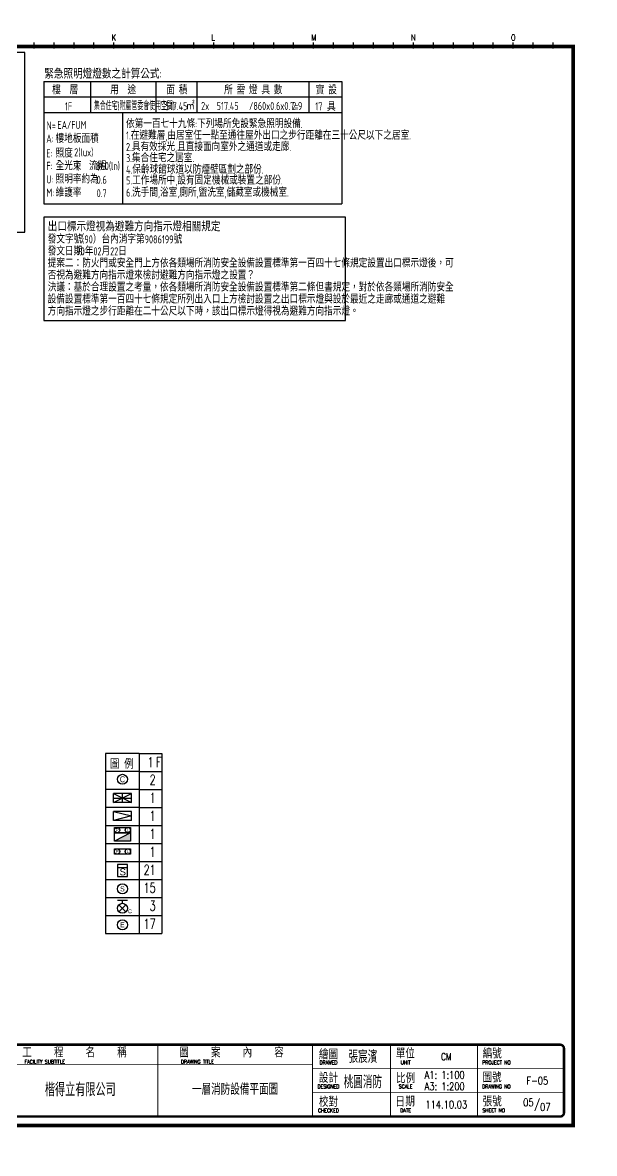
# Model space of a CAD drawing. Header units: millimetres. Extents: x 2561 to 10562, y 3076 to 8728.
# Drawn here: x 7702 to 10562, y 3076 to 8728 of the extents above; entities that cross this region are included whole.
import ezdxf
from ezdxf.enums import TextEntityAlignment as Align

# ---------------------------------------------------------------- set-up
doc = ezdxf.new("R2010")
doc.units = ezdxf.units.MM
for name, color, linetype in [('0_圖框', 7, 'Continuous'), ('1_偵煙探測器', 2, 'Continuous'), ('1_室內消防栓箱', 1, 'Continuous'), ('1_廣播主機', 6, 'Continuous'), ('1_揚聲器', 6, 'Continuous'), ('1_滅火器', 1, 'Continuous'), ('1_火警受信主機', 1, 'Continuous'), ('1_火警綜合盤', 1, 'Continuous'), ('1_緊急出口燈', 1, 'Continuous'), ('1_緊急照明燈', 2, 'Continuous'), ('3_數量表', 7, 'Continuous'), ('3_消防設置標準', 7, 'Continuous'), ('3_解釋令', 7, 'Continuous'), ('3_計算', 7, 'Continuous')]:
    doc.layers.add(name, color=color, linetype=linetype)
doc.styles.add('CHINA', font='SIMPLEX.SHX', dxfattribs={"width": 0.7, "bigfont": 'CHINESET.SHX'})
doc.styles.add('DAYUM', font='romand.shx', dxfattribs={"bigfont": 'dayum.shx'})
doc.styles.add('DAYUX', font='TXT', dxfattribs={"width": 0.7, "bigfont": 'DAYUM.SHX'})
doc.styles.add('isocp', font='isocp.shx', dxfattribs={"width": 0.8, "bigfont": 'chineset.shx'})
doc.styles.add('OLI', font='COMPLEX', dxfattribs={"bigfont": 'OLI'})
doc.styles.add('ROMAND', font='ROMAND', dxfattribs={"width": 0.8})
doc.styles.add('ROMANS', font='romans', dxfattribs={"width": 0.62, "height": 40})
doc.styles.get("Standard").update_dxf_attribs({"font": 'arial.ttf'})
doc.styles.add('明體', font='romand.shx', dxfattribs={"width": 0.8, "bigfont": 'dayusp.shx'})

# ---------------------------------------------------------------- blocks, each defined once
blk = doc.blocks.new('圖框')
at = {"layer": '0_圖框', "color": 7}
for p, q in [((-2801.7, 5521.4), (-2801.7, 5551.3)), ((-2701.8, 5521.4), (-2701.8, 5551.3)), ((-2602, 5521.4), (-2602, 5551.3)), ((-2502.1, 5521.4), (-2502.1, 5551.3)), ((-2302.4, 5521.4), (-2302.4, 5551.3)), ((-2202.5, 5521.4), (-2202.5, 5551.3)), ((-2102.7, 5521.4), (-2102.7, 5551.3)), ((-2002.8, 5521.4), (-2002.8, 5551.3)), ((-1803.1, 5521.4), (-1803.1, 5551.3)), ((-1703.3, 5521.4), (-1703.3, 5551.3)), ((-1603.4, 5521.4), (-1603.4, 5551.3)), ((-1503.5, 5521.4), (-1503.5, 5551.3)), ((-1303.8, 5521.4), (-1303.8, 5551.3)), ((-1204, 5521.4), (-1204, 5551.3)), ((-1104.1, 5521.4), (-1104.1, 5551.3)), ((-1004.2, 5521.4), (-1004.2, 5551.3)), ((-804.5, 5521.4), (-804.5, 5551.3)), ((-704.7, 5521.4), (-704.7, 5551.3)), ((-604.8, 5521.4), (-604.8, 5551.3)), ((-505, 5521.4), (-505, 5551.3)), ((-305.2, 5521.4), (-305.2, 5551.3)), ((-205.4, 5521.4), (-205.4, 5551.3))]:
    blk.add_line(p, q, dxfattribs=at)
at = {"layer": '0_圖框', "color": 3}
for p, q in [((-2402.3, 5521.4), (-2402.3, 5551.3)), ((-1903, 5521.4), (-1903, 5551.3)), ((-1403.7, 5521.4), (-1403.7, 5551.3)), ((-904.4, 5521.4), (-904.4, 5551.3)), ((-405.1, 5521.4), (-405.1, 5551.3))]:
    blk.add_line(p, q, dxfattribs=at)
at = {"layer": '0_圖框', "color": 7, "const_width": 0.999}
blk.add_lwpolyline([(-8000, 5650.4), (0, 5650.4), (0, 0), (-8000, 0)], close=True, dxfattribs=at)
at = {"layer": '0_圖框', "color": 10}
for points, const_width in [([(-4000, 5531.8), (-105.5, 5531.8), (-105.5, 139.4), (-7894.5, 139.4), (-7894.5, 5531.8), (-4000, 5531.8)], 18), ([(-2183.5, 542.8), (-2183.5, 183.3)], 4.99), ([(-1409.6, 542.8), (-1409.6, 183.3)], 4.99), ([(-1019.2, 542.8), (-1019.2, 183.3)], 4.99), ([(-584.8, 542.4), (-584.8, 183.3)], 4.99), ([(-1408.7, 442.9), (-2957.4, 442.9)], 3), ([(-1019.2, 422.9), (-1409.6, 422.9)], 3), ([(-150.5, 422.8), (-1019.2, 422.8)], 3), ([(-1019.2, 303.1), (-1409.6, 303.1)], 3), ([(-150.5, 303.3), (-1019.2, 303.3)], 3)]:
    blk.add_lwpolyline(points, dxfattribs=dict(at, const_width=const_width))
at = {"layer": '0_圖框', "color": 10, "const_width": 12}
blk.add_lwpolyline([(-1825.2, 542.8), (-171.4, 542.8, -0.414214), (-151.4, 522.8), (-151.4, 203.3, -0.414214), (-171.4, 183.3), (-3926, 183.3, -0.414214), (-3946, 203.3), (-3946, 522.8, -0.414214), (-3926, 542.8), (-1825.2, 542.8)], format="xyb", dxfattribs=at)
at = {"layer": '0_圖框', "color": 3, "text_generation_flag": 6}
for s, height, style, width, p in [('K', 30, 'ROMAND', 0.8, (-2413.8, 5560.7)), ('L', 30, 'ROMAND', 0.8, (-1914.5, 5560.7)), ('M', 30, 'ROMAND', 0.8, (-1415.2, 5560.7)), ('N', 30, 'ROMAND', 0.8, (-915.9, 5560.7)), ('O', 30, 'ROMAND', 0.8, (-416.6, 5560.7)), ('工   程   名   稱', 47.562, 'DAYUX', 0.8, (-2860.6, 479.2)), ('圖   案   內   容', 47.562, 'DAYUX', 0.8, (-2074.9, 479.2)), ('單位', 47.56, 'DAYUX', 0.8, (-992.5, 474.1)), ('編號', 47.56, 'DAYUX', 0.8, (-558.1, 474.1)), ('圖號', 47.56, 'DAYUX', 0.8, (-559.1, 354.5)), ('\u3000期', 47.56, 'DAYUX', 0.8, (-992.5, 234.3)), ('張號', 47.56, 'DAYUX', 0.8, (-558.1, 234.3)), ('日', 47.6, 'DAYUX', 0.9, (-995.6, 233.1))]:
    blk.add_text(s, height=height, rotation=180, dxfattribs=dict(at, style=style, width=width)).set_placement(p)
at = {"layer": '0_圖框', "color": 3, "text_generation_flag": 6, "width": 0.8}
for s, height, style, p in [('繪圖', 47.56, 'DAYUX', (-1329.5, 498)), ('FACILITY SUBTITLE', 19.025, 'ROMANS', (-2748.1, 457.5)), ('DRAWING TITLE', 19.025, 'ROMANS', (-1984.8, 457.5)), ('DRAWED', 19.02, 'ROMANS', (-1329.5, 453.6)), ('UNIT', 19.02, 'ROMANS', (-943.4, 453.6)), ('PROJECT NO', 19.02, 'ROMANS', (-489, 453.6)), ('設計', 47.56, 'DAYUX', (-1329.5, 380.3)), ('比例', 47.56, 'DAYUX', (-943.4, 378.5)), ('DESIGNED', 19.02, 'ROMANS', (-1329.5, 333.8)), ('SCALE', 19.02, 'ROMANS', (-943.4, 334)), ('DRAWING NO', 19.02, 'ROMANS', (-489.3, 334)), ('校對', 47.56, 'DAYUX', (-1329.5, 260.5)), ('CHECKED', 19.02, 'ROMANS', (-1329.5, 214)), ('DATE', 19.02, 'ROMANS', (-943.4, 214.5)), ('SHEET NO', 19.02, 'ROMANS', (-503, 214.5))]:
    blk.add_text(s, height=height, rotation=180, dxfattribs=dict(at, style=style)).set_placement(p, align=Align.MIDDLE)
at = {"layer": '0_圖框', "color": 41, "style": 'OLI', "width": 0.8}
for s, p in [('張宸濱', (-1157.2, 485.9)), ('桃圓消防', (-1157.2, 360))]:
    blk.add_text(s, height=62.99, dxfattribs=at).set_placement(p, align=Align.MIDDLE)
at = {"layer": '0_圖框', "color": 130, "linetype": 'Continuous', "style": '明體', "width": 0.8}
blk.add_text('CM', height=34.24, dxfattribs=at).set_placement((-740.1, 482.8), align=Align.MIDDLE)
at = {"layer": '0_圖框', "color": 130, "width": 0.8}
for s, height, style, p in [('楷得立有限公司', 66.59, 'DAYUM', (-2570.5, 322.1)), ('114.10.03', 38.05, '明體', (-740.1, 243.3)), ('/', 39.9, '明體', (-285.7, 243.3)), ('07', 38.05, '明體', (-245.2, 231.1))]:
    blk.add_text(s, height=height, dxfattribs=dict(at, style=style)).set_placement(p, align=Align.MIDDLE)
blk = doc.blocks.new('滅火器')
at = {"layer": '1_滅火器', "linetype": 'ByBlock'}
blk.add_circle((0, 0), 25, dxfattribs=at)
at = {"layer": '1_滅火器', "linetype": 'ByBlock', "width": 0.8}
blk.add_text('C', height=30, dxfattribs=at).set_placement((0, 0), align=Align.MIDDLE_CENTER)
blk = doc.blocks.new('火警綜合盤')
at = {"layer": '1_火警綜合盤'}
blk.add_lwpolyline([(0, 26.7), (80, 26.7), (80, 0), (0, 0)], close=True, dxfattribs=at)
for centre in [(13.3, 13.3), (66.7, 13.3)]:
    blk.add_circle(centre, 13.3, dxfattribs=at)
at = {"layer": '1_火警綜合盤', "width": 0.8}
for s, p in [('P', (13.4, 13.3)), ('L', (66.7, 13.3))]:
    blk.add_text(s, height=16, dxfattribs=at).set_placement(p, align=Align.MIDDLE_CENTER)
blk = doc.blocks.new('偵煙探測器一種')
at = {"layer": '1_偵煙探測器'}
blk.add_line((0, 44.5), (50, 44.5), dxfattribs=at)
blk.add_lwpolyline([(0, 0), (50, 0), (50, 59.7), (0, 59.7)], close=True, dxfattribs=at)
blk.add_text('S', height=34.7, dxfattribs=at).set_placement((26.6, 22.5), align=Align.MIDDLE)
blk = doc.blocks.new('火警受信主機')
at = {"layer": '1_火警受信主機', "linetype": 'ByBlock'}
for p, q in [((0, 0), (90, 45)), ((0, 45), (90, 0)), ((90, 45), (0, 45)), ((0, 0), (0, 45)), ((0, 22.5), (90, 22.5)), ((90, 0), (0, 0)), ((45, 0), (45, 45)), ((90, 0), (90, 45))]:
    blk.add_line(p, q, dxfattribs=at)
blk = doc.blocks.new('緊急出口燈C級')
at = {"layer": '1_緊急出口燈'}
for p, q in [((25, 38.3), (-25, 38.3)), ((17.7, -17.7), (-17.7, 17.7)), ((17.7, 17.7), (-17.7, -17.7)), ((0, 25), (0, 38.3))]:
    blk.add_line(p, q, dxfattribs=at)
blk.add_circle((0, 0), 25, dxfattribs=at)
at = {"layer": '1_緊急出口燈', "width": 0.8}
blk.add_text('C', height=20, dxfattribs=at).set_placement((37.2, -14.5), align=Align.MIDDLE)
blk = doc.blocks.new('綜合消防栓箱')
at = {"layer": '1_室內消防栓箱'}
h = blk.add_hatch(color=256, dxfattribs=at)
h.dxf.hatch_style = 1
h.paths.add_polyline_path([(80, 0), (80, 42.7), (0, 0)])
blk.add_line((80, 42.7), (0, 0), dxfattribs=at)
for points in [[(0, 69.3), (80, 69.3), (80, 42.7), (0, 42.7)], [(0, 42.7), (80, 42.7), (80, 0), (0, 0)]]:
    blk.add_lwpolyline(points, close=True, dxfattribs=at)
for centre in [(13.3, 56), (66.7, 56)]:
    blk.add_circle(centre, 13.3, dxfattribs=at)
at = {"layer": '1_室內消防栓箱', "width": 0.8}
for s, p in [('P', (13.4, 56)), ('L', (66.7, 56))]:
    blk.add_text(s, height=16, dxfattribs=at).set_placement(p, align=Align.MIDDLE_CENTER)
blk = doc.blocks.new('揚聲器(崁頂)')
at = {"layer": '1_揚聲器'}
blk.add_circle((0, 0), 25, dxfattribs=at)
blk.add_text('S', height=25, dxfattribs=at).set_placement((0, 0), align=Align.MIDDLE)
blk = doc.blocks.new('廣播主機')
at = {"layer": '1_廣播主機', "linetype": 'ByBlock'}
for p, q in [((0, 45), (90, 22.5)), ((90, 45), (0, 45)), ((0, 0), (0, 45)), ((90, 22.5), (0, 0)), ((90, 0), (0, 0)), ((90, 0), (90, 45))]:
    blk.add_line(p, q, dxfattribs=at)
blk = doc.blocks.new('緊急照明燈崁頂')
at = {"layer": '1_緊急照明燈'}
blk.add_circle((0, 0), 25, dxfattribs=at)
blk.add_text('E', height=25, dxfattribs=at).set_placement((0, 0), align=Align.MIDDLE)

msp = doc.modelspace()

# ---------------------------------------------------------------- linework, layer by layer
at = {"layer": '3_數量表', "color": 6}
for p, q in [((8117.332, 5075.123), (8117.332, 4175.123)), ((8286.082, 5075.123), (8117.332, 5075.123)), ((8286.082, 5075.123), (8286.082, 4175.123)), ((8286.082, 5075.123), (8398.582, 5075.123)), ((8398.582, 5075.123), (8398.582, 4175.123)), ((8286.082, 4985.123), (8117.332, 4985.123)), ((8286.082, 4985.123), (8398.582, 4985.123)), ((8286.082, 4895.123), (8117.332, 4895.123)), ((8286.082, 4895.123), (8398.582, 4895.123)), ((8286.082, 4805.123), (8117.332, 4805.123)), ((8286.082, 4805.123), (8398.582, 4805.123))]:
    msp.add_line(p, q, dxfattribs=at)
for points in [[(8117.332, 4715.123), (8286.082, 4715.123)], [(8286.082, 4715.123), (8398.582, 4715.123)], [(8117.332, 4625.123), (8286.082, 4625.123)], [(8286.082, 4625.123), (8398.582, 4625.123)], [(8117.332, 4535.123), (8286.082, 4535.123)], [(8286.082, 4535.123), (8398.582, 4535.123)], [(8117.332, 4445.123), (8286.082, 4445.123)], [(8286.082, 4445.123), (8398.582, 4445.123)], [(8117.332, 4355.123), (8286.082, 4355.123)], [(8286.082, 4355.123), (8398.582, 4355.123)], [(8117.332, 4265.123), (8286.082, 4265.123)], [(8286.082, 4265.123), (8398.582, 4265.123)], [(8117.332, 4175.123), (8286.082, 4175.123)], [(8286.082, 4175.123), (8398.582, 4175.123)]]:
    msp.add_lwpolyline(points, dxfattribs=at)
at = {"layer": '3_消防設置標準', "color": 5}
msp.add_lwpolyline([(6653.569, 7680.95), (7713.569, 7680.95), (7713.569, 8577.975), (6653.569, 8577.975)], close=True, dxfattribs=at)
at = {"layer": '3_解釋令', "color": 5}
msp.add_lwpolyline([(7807.855, 7238.396), (9317.855, 7238.396), (9317.855, 7755.466), (7807.855, 7755.466)], close=True, dxfattribs=at)
at = {"layer": '3_計算', "color": 5}
for p, q in [((7807.855, 8434.234), (7807.855, 8278.421)), ((7807.855, 8434.234), (9298.191, 8434.234)), ((8041.854, 8434.234), (8041.854, 8278.421)), ((8368.522, 8434.234), (8368.522, 8278.421)), ((8574.358, 8434.234), (8574.358, 8278.421)), ((9134.615, 8434.234), (9134.615, 8278.421)), ((9298.191, 8434.234), (9298.191, 8278.421)), ((7807.855, 8356.364), (9298.191, 8356.364)), ((7807.855, 8278.421), (7807.855, 7822.481)), ((7807.855, 8278.421), (9298.191, 8278.421)), ((8201.643, 8278.421), (8201.643, 7822.481)), ((9298.191, 8278.421), (9298.191, 7822.481)), ((7807.855, 7822.481), (9298.191, 7822.481))]:
    msp.add_line(p, q, dxfattribs=at)

# ---------------------------------------------------------------- block references
msp.add_blockref('圖框', (10561.455, 3076.82, 494.505))
at = {"layer": '1_偵煙探測器'}
msp.add_blockref('偵煙探測器一種', (8176.707, 4460.525), dxfattribs=at)
at = {"layer": '1_室內消防栓箱'}
msp.add_blockref('綜合消防栓箱', (8161.707, 4636.106), dxfattribs=at)
at = {"layer": '1_廣播主機'}
msp.add_blockref('廣播主機', (8156.707, 4740.252), dxfattribs=at)
at = {"layer": '1_揚聲器'}
msp.add_blockref('揚聲器(崁頂)', (8201.707, 4398.556), dxfattribs=at)
at = {"layer": '1_滅火器'}
msp.add_blockref('滅火器', (8201.707, 4945.818), dxfattribs=at)
at = {"layer": '1_火警受信主機'}
msp.add_blockref('火警受信主機', (8156.707, 4829.398), dxfattribs=at)
at = {"layer": '1_火警綜合盤'}
msp.add_blockref('火警綜合盤', (8161.707, 4571.625), dxfattribs=at)
at = {"layer": '1_緊急出口燈'}
msp.add_blockref('緊急出口燈C級', (8201.707, 4301.159), dxfattribs=at)
at = {"layer": '1_緊急照明燈'}
msp.add_blockref('緊急照明燈崁頂', (8201.707, 4218.739, -1321.26), dxfattribs=at)

# ---------------------------------------------------------------- texts
at = {"layer": '0_圖框', "width": 0.8}
for s, height, style, p in [('A1: 1:100', 37.9548, '明體', (9813.143, 3468.169, 494.505)), ('F-05', 38.0047, '明體', (10276.229, 3439.848, 494.505)), ('一層消防設備平面圖', 57.007, 'DAYUM', (8764.9, 3400.483, 494.505)), ('A3: 1:200', 37.9548, '明體', (9813.143, 3411.236, 494.505)), ('05', 38.0047, '明體', (10231.833, 3331.162, 494.505))]:
    msp.add_text(s, height=height, dxfattribs=dict(at, style=style)).set_placement(p, align=Align.MIDDLE)
at = {"layer": '3_數量表', "color": 1, "style": 'CHINA', "width": 0.7}
msp.add_text('圖 例', height=50, dxfattribs=at).set_placement((8139.442, 4998.317))
at = {"layer": '3_數量表', "color": 50, "style": 'CHINA', "width": 0.7}
msp.add_text('1', height=50, dxfattribs=at).set_placement((8357.494, 5006.882), align=Align.RIGHT)
at = {"layer": '3_數量表', "color": 3, "style": 'CHINA', "width": 0.7}
msp.add_text('F', height=50, dxfattribs=at).set_placement((8369.664, 5006.882))
at = {"layer": '3_數量表', "color": 7, "style": 'CHINA', "width": 0.7}
for s, p in [('2', (8367.609, 4918.679)), ('1', (8367.609, 4828.679)), ('1', (8367.609, 4738.679)), ('1', (8367.609, 4648.679)), ('1', (8367.609, 4558.679)), ('21', (8367.609, 4468.679)), ('15', (8367.609, 4378.679)), ('3', (8367.609, 4288.679)), ('17', (8367.609, 4198.679))]:
    msp.add_text(s, height=50, dxfattribs=at).set_placement(p, align=Align.RIGHT)
at = {"layer": '3_解釋令', "color": 1, "ltscale": 100, "style": 'isocp', "width": 0.8}
msp.add_text('出口標示燈視為避難方向指示燈相關規定', height=50, dxfattribs=at).set_placement((7827.864, 7684.424))
at = {"layer": '3_解釋令', "ltscale": 100, "style": 'isocp', "width": 0.8}
for s, p in [('發文字號:', (7827.864, 7624.424)), ('（90）台內消字第9086199號', (7968.263, 7624.424)), ('發文日期:', (7827.864, 7564.424)), ('90年02月22日', (7971.348, 7564.424)), ('提案二：防火門或安全門上方依各類場所消防安全設備設置標準第一百四十七條規定設置出口標示燈後，可', (7827.864, 7504.424)), ('否視為避難方向指示燈來檢討避難方向指示燈之設置？', (7827.864, 7444.424)), ('決議：基於合理設置之考量，依各類場所消防安全設備設置標準第二條但書規定，對於依各類場所消防安全', (7827.864, 7384.424)), ('設備設置標準第一百四十七條規定所列出入口上方檢討設置之出口標示燈與設於最近之走廊或通道之避難', (7827.864, 7324.424)), ('方向指示燈之步行距離在二十公尺以下時，該出口標示燈得視為避難方向指示燈。', (7827.864, 7264.424))]:
    msp.add_text(s, height=40, dxfattribs=at).set_placement(p)
at = {"layer": '3_計算', "color": 6, "style": 'isocp', "width": 0.8}
for s, height, p in [('緊急照明燈燈數之計算公式:^J', 50, (7810.879, 8447.772, 84.788)), ('2x    \u3000 \u3000 /860x0.6x0.7=', 40, (8595.074, 8291.17))]:
    msp.add_text(s, height=height, dxfattribs=at).set_placement(p)
for s, p in [('樓\u3000層^J', (7924.854, 8395.234)), ('用\u3000途', (8205.278, 8395.299)), ('面 積', (8473.985, 8395.299)), ('所 需 燈 具 數', (8855.892, 8395.299)), ('實 設', (9221.213, 8395.299))]:
    msp.add_text(s, height=40, dxfattribs=at).set_placement(p, align=Align.MIDDLE)
at = {"layer": '3_計算', "style": 'isocp', "width": 0.8}
for s, height, p in [('1F', 40, (7932.036, 8309.195, -549.362)), ('N=', 40.95, (7845.348, 8213.077, 84.788))]:
    msp.add_text(s, height=height, dxfattribs=at).set_placement(p, align=Align.MIDDLE)
at = {"layer": '3_計算', "style": 'isocp'}
for s, height, width, p in [('集合住宅(附屬管委會使用空間)', 40, 0.55, (8058.779, 8290.976, -549.362)), ('EA/FUM', 40, 0.8, (7876.559, 8196.564, 84.788)), ('依第一百七十九條:下列場所免設緊急照明設備.', 40, 0.8, (8219.69, 8201.225)), ('A:', 40.95, 0.8, (7820.755, 8127.319, 84.788)), ('樓地板面積^J', 40, 0.8, (7867.16, 8127.319, 84.788)), ('1.在避難層,由居室任一點至通往屋外出口之步行距離在三十公尺以下之居室.', 40, 0.8, (8219.69, 8143.431)), ('E:', 40.95, 0.8, (7820.755, 8053.911, 84.788)), ('照度^J', 40, 0.8, (7867.16, 8053.911, 84.788)), ('2(lux)', 40, 0.8, (7960.701, 8059.742, 84.788)), ('2.具有效採光,且直接面向室外之通道或走廊.', 40, 0.8, (8219.69, 8086.17)), ('F:', 40.95, 0.8, (7820.755, 7990.935, 84.788)), ('全光束  流明', 40, 0.8, (7867.16, 7990.935, 84.788)), ('(     )', 40, 0.8, (7973.753, 7991.196, 84.788)), ('860(ln)', 40, 0.8, (8069.828, 7991.23, 84.788)), ('3.集合住宅之居室.', 40, 0.8, (8219.69, 8030.584)), ('照明率約為', 40, 0.8, (7867.16, 7924.2, 84.788)), ('4.保齡球館球道以防煙壁區劃之部份.', 40, 0.8, (8219.69, 7972.762)), ('U:', 40.95, 0.8, (7820.755, 7924.2, 84.788)), ('0.6', 40, 0.8, (8072.776, 7922.302, 84.788)), ('5.工作場所中,設有固定機械或裝置之部份.', 40, 0.8, (8219.69, 7918.733)), ('M:', 40.95, 0.8, (7820.755, 7857.465, 84.788)), ('維護率', 40, 0.8, (7867.16, 7857.465, 84.788)), ('0.7', 40, 0.8, (8072.776, 7855.228, 84.788)), ('6.洗手間,浴室,廁所,盥洗室,儲藏室或機械室.', 40, 0.8, (8219.69, 7858.225))]:
    msp.add_text(s, height=height, dxfattribs=dict(at, width=width)).set_placement(p)
at = {"layer": '3_計算', "style": 'isocp', "width": 0.8}
for s, p in [('517.45', (8526.432, 8290.104, -1169.559)), ('517.45', (8782.77, 8291.152, -1169.559)), ('2.9', (9101.037, 8291.152, -1169.559)), ('17', (9201.759, 8289.506))]:
    msp.add_text(s, height=40, dxfattribs=at).set_placement(p, align=Align.RIGHT)
at = {"layer": '3_計算', "color": 6, "style": 'isocp', "width": 0.8}
for s, p in [('㎡', (8562.899, 8289.841)), ('具', (9268.085, 8286.653))]:
    msp.add_text(s, height=40, dxfattribs=at).set_placement(p, align=Align.RIGHT)

doc.saveas('drawing.dxf')
